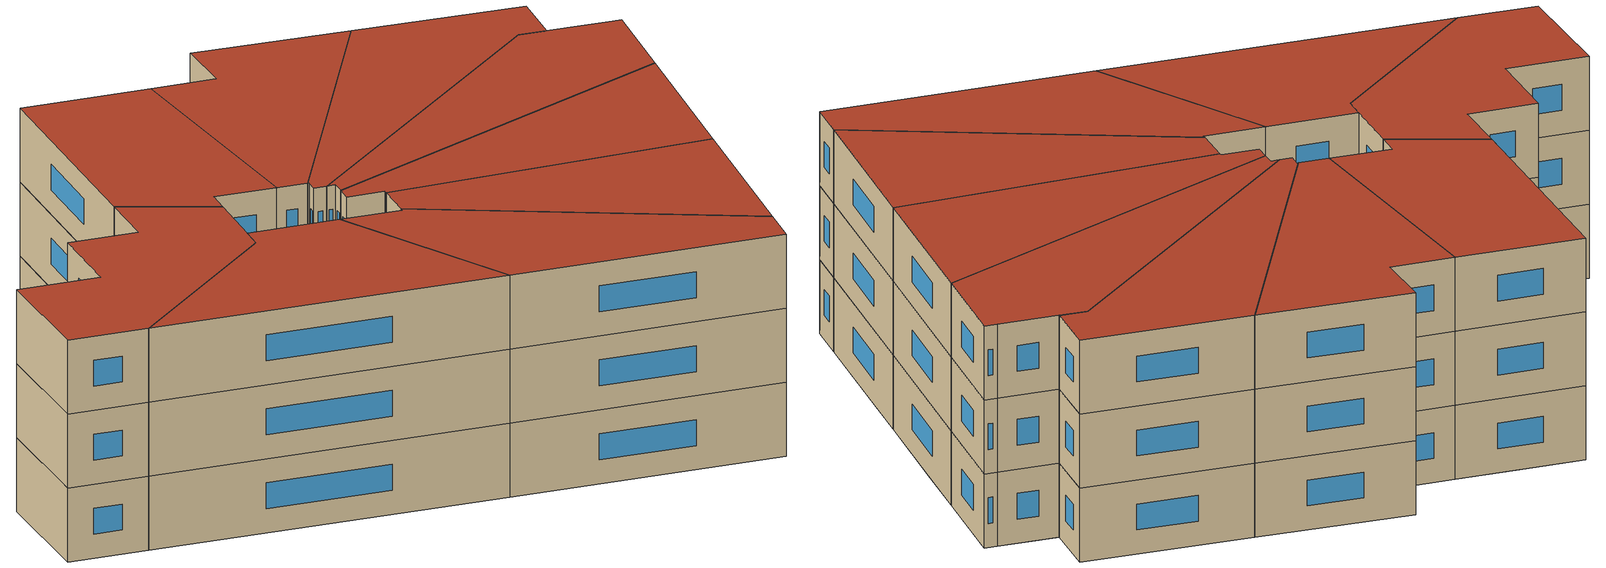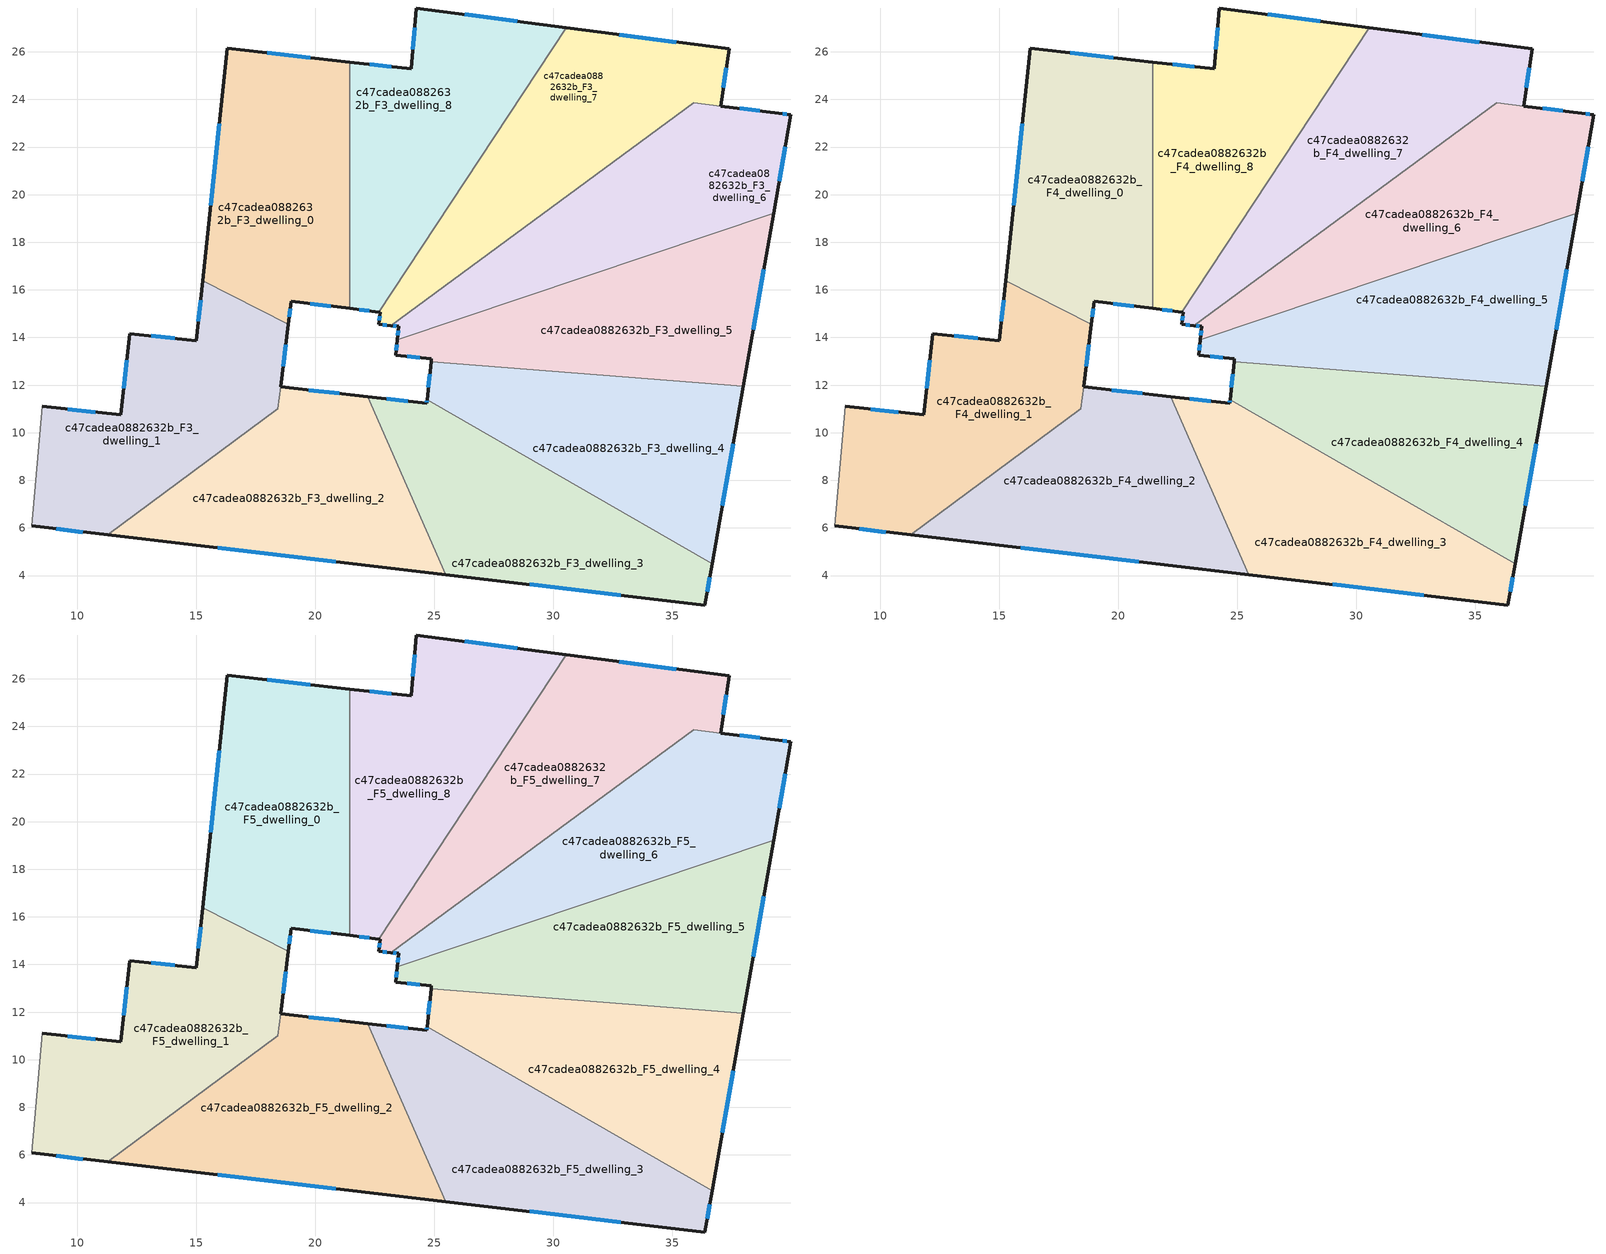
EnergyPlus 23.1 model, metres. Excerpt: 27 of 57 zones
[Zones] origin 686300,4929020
c47cadea0882632b_F3_dwelling_0
 floor to c47cadea0882632b_F2_dwelling_2 (EU_floor_Construction): 19.06,25.84 21.08,15.27 18.99,15.52 18.87,14.56 15.28,16.38 16.32,26.15 z9
 floor to c47cadea0882632b_F2_dwelling_1 (EU_floor_Construction): 21.46,25.57 21.46,15.22 21.08,15.27 19.06,25.84 z9
 wall outside (EU_wall_Construction): 18.87,14.56 18.99,15.52 21.46,15.22 / 21.46,25.57 16.32,26.15 15.28,16.38 z9:12
 wall to c47cadea0882632b_F3_dwelling_8 (EU_wall_Construction): 21.46,15.22 21.46,25.57 z9:12
 wall to c47cadea0882632b_F3_dwelling_1 (EU_wall_Construction): 15.28,16.38 18.87,14.56 z9:12
 window (EU_Window_Construction): 19.79,15.42 20.66,15.32 / 18.91,14.87 18.95,15.21 / 15.98,22.98 15.62,19.56 / 19.79,25.76 17.99,25.96 z9.98:11.02
c47cadea0882632b_F3_dwelling_1
 floor to c47cadea0882632b_F2_dwelling_3 (EU_floor_Construction): 18.73,13.39 18.43,11 11.29,5.71 8.09,6.08 8.53,11.1 11.84,10.75 12.21,14.16 15.01,13.86 14.98,13.59 z9
 floor to c47cadea0882632b_F2_dwelling_2 (EU_floor_Construction): 18.87,14.56 18.73,13.39 14.98,13.59 15.01,13.87 15.28,16.38 z9
 wall outside (EU_wall_Construction): 18.55,11.93 18.87,14.56 / 8.09,6.08 11.29,5.71 / 15.28,16.38 15.01,13.86 12.21,14.16 11.84,10.75 8.53,11.1 z9:12
 wall adiabatic (EU_wall_Construction): 8.53,11.1 8.09,6.08 z9:12
 wall to c47cadea0882632b_F3_dwelling_2 (EU_wall_Construction): 11.29,5.71 18.43,11 18.55,11.92 z9:12
 window (EU_Window_Construction): 18.66,12.78 18.77,13.7 / 9.13,5.96 10.25,5.83 / 10.76,10.87 9.61,10.99 / 12.09,13.05 11.96,11.86 / 14.1,13.96 13.12,14.06 / 15.19,15.56 15.1,14.68 z9.98:11.02
c47cadea0882632b_F3_dwelling_2
 floor to c47cadea0882632b_F2_dwelling_4 (EU_floor_Construction): 22.06,11.53 24.66,4.14 11.88,5.64 18.42,10.83 18.55,11.92 z9
 floor to c47cadea0882632b_F2_dwelling_3 (EU_floor_Construction): 18.43,11 18.41,10.82 11.88,5.64 11.29,5.71 z9
 floor to c47cadea0882632b_F2_dwelling_5 (EU_floor_Construction): 22.22,11.52 25.49,4.04 24.66,4.14 22.06,11.53 z9
 wall outside (EU_wall_Construction): 22.22,11.52 18.55,11.92 / 11.29,5.71 25.49,4.04 z9:12
 wall to c47cadea0882632b_F3_dwelling_3 (EU_wall_Construction): 25.49,4.04 22.22,11.52 z9:12
 window (EU_Window_Construction): 21.02,11.65 19.74,11.79 / 15.91,5.16 20.87,4.58 z9.98:11.02
c47cadea0882632b_F3_dwelling_3
 floor to c47cadea0882632b_F2_dwelling_5 (EU_floor_Construction): 36.47,3.31 36.37,2.76 25.49,4.04 22.22,11.52 24.45,11.27 z9
 floor to c47cadea0882632b_F2_dwelling_6 (EU_floor_Construction): 36.67,4.5 36.47,3.31 24.45,11.27 24.69,11.24 24.7,11.38 z9
 wall outside (EU_wall_Construction): 24.7,11.38 24.69,11.24 22.22,11.52 / 25.49,4.04 36.37,2.76 36.68,4.5 z9:12
 wall to c47cadea0882632b_F3_dwelling_4 (EU_wall_Construction): 36.68,4.5 24.7,11.38 z9:12
 window (EU_Window_Construction): 23.89,11.33 23.02,11.43 / 24.7,11.33 24.69,11.29 / 36.47,3.33 36.58,3.93 / 29.03,3.62 32.83,3.18 z9.98:11.02
c47cadea0882632b_F3_dwelling_4
 floor to c47cadea0882632b_F2_dwelling_6 (EU_floor_Construction): 37.65,10.04 36.67,4.5 24.7,11.38 24.83,12.58 z9
 floor to c47cadea0882632b_F2_dwelling_7 (EU_floor_Construction): 37.99,11.96 37.65,10.04 24.83,12.58 24.88,12.98 z9
 wall outside (EU_wall_Construction): 24.88,12.98 24.7,11.38 / 36.68,4.5 37.99,11.96 z9:12
 wall to c47cadea0882632b_F3_dwelling_5 (EU_wall_Construction): 37.99,11.96 24.88,12.98 z9:12
 window (EU_Window_Construction): 24.82,12.46 24.76,11.9 / 37.1,6.92 37.56,9.53 z9.98:11.02
c47cadea0882632b_F3_dwelling_5
 floor to c47cadea0882632b_F2_dwelling_7 (EU_floor_Construction): 38.81,16.63 37.99,11.96 24.88,12.98 24.89,13.1 23.39,13.26 23.43,13.63 z9
 floor to c47cadea0882632b_F2_dwelling_8 (EU_floor_Construction): 39.26,19.22 38.81,16.63 23.43,13.63 23.46,13.92 z9
 wall outside (EU_wall_Construction): 23.46,13.92 23.39,13.26 24.89,13.1 24.88,12.98 / 37.99,11.96 39.26,19.22 z9:12
 wall to c47cadea0882632b_F3_dwelling_6 (EU_wall_Construction): 39.26,19.22 23.46,13.92 z9:12
 window (EU_Window_Construction): 23.88,13.21 24.4,13.15 / 23.44,13.7 23.41,13.47 / 38.4,14.32 38.85,16.86 z9.98:11.02
c47cadea0882632b_F3_dwelling_6
 floor to c47cadea0882632b_F2_dwelling_8 (EU_floor_Construction): 39.95,23.13 39.26,19.22 23.46,13.92 23.51,14.34 z9
 floor to c47cadea0882632b_F2_dwelling_9 (EU_floor_Construction): 39.99,23.36 39.95,23.13 23.51,14.34 23.52,14.46 23.17,14.5 35.91,23.86 39.47,23.42 z9
 wall outside (EU_wall_Construction): 23.17,14.5 23.52,14.46 23.46,13.92 / 39.26,19.22 39.99,23.36 39.47,23.42 37.05,23.72 z9:12
 wall to c47cadea0882632b_F3_dwelling_7 (EU_wall_Construction): 37.04,23.72 35.92,23.86 / 35.91,23.86 23.17,14.5 z9:12
 window (EU_Window_Construction): 23.5,14.28 23.48,14.09 / 23.28,14.49 23.41,14.47 / 38.68,23.52 37.83,23.62 / 39.82,23.38 39.64,23.4 / 39.5,20.57 39.75,22.01 z9.98:11.02
c47cadea0882632b_F3_dwelling_7
 floor to c47cadea0882632b_F2_dwelling_0 (EU_floor_Construction): 35.06,26.43 22.8,14.54 22.67,14.55 22.73,15.06 22.67,15.07 30.55,27.02 z9
 floor to c47cadea0882632b_F2_dwelling_9 (EU_floor_Construction): 37.39,26.12 37.04,23.72 35.92,23.86 23.17,14.5 22.8,14.54 35.06,26.43 z9
 wall outside (EU_wall_Construction): 22.67,15.07 22.73,15.06 22.67,14.55 23.17,14.5 / 37.04,23.72 37.39,26.12 30.55,27.02 z9:12
 wall to c47cadea0882632b_F3_dwelling_8 (EU_wall_Construction): 30.55,27.02 22.67,15.07 z9:12
 window (EU_Window_Construction): 22.83,14.53 23.01,14.52 / 22.71,14.9 22.69,14.72 / 35.16,26.41 32.77,26.73 / 37.15,24.5 37.28,25.34 z9.98:11.02
c47cadea0882632b_F3_dwelling_8
 floor to c47cadea0882632b_F2_dwelling_1 (EU_floor_Construction): 27.77,27.38 22.3,15.12 21.46,15.22 21.46,25.57 24.04,25.28 24.25,27.84 z9
 floor to c47cadea0882632b_F2_dwelling_0 (EU_floor_Construction): 30.55,27.02 22.67,15.07 22.3,15.12 27.77,27.38 z9
 wall outside (EU_wall_Construction): 30.55,27.02 24.25,27.84 24.04,25.28 21.46,25.57 / 21.46,15.22 22.67,15.07 z9:12
 window (EU_Window_Construction): 28.5,27.29 26.3,27.57 / 21.85,15.17 22.27,15.12 / 23.2,25.38 22.3,25.48 / 24.18,27.01 24.11,26.11 z9.98:11.02
c47cadea0882632b_F4_dwelling_0
 floor to c47cadea0882632b_F3_dwelling_0 (EU_floor_Construction): 21.46,25.57 21.46,15.22 18.99,15.52 18.87,14.56 15.28,16.38 16.32,26.15 z12
 wall outside (EU_wall_Construction): 18.87,14.56 18.99,15.52 21.46,15.22 / 21.46,25.57 16.32,26.15 15.28,16.38 z12:15
 wall to c47cadea0882632b_F4_dwelling_8 (EU_wall_Construction): 21.46,15.22 21.46,25.57 z12:15
 wall to c47cadea0882632b_F4_dwelling_1 (EU_wall_Construction): 15.28,16.38 18.87,14.56 z12:15
 window (EU_Window_Construction): 19.79,15.42 20.66,15.32 / 18.91,14.87 18.95,15.21 / 15.98,22.98 15.62,19.56 / 19.79,25.76 17.99,25.96 z12.98:14.02
c47cadea0882632b_F4_dwelling_1
 floor to c47cadea0882632b_F3_dwelling_1 (EU_floor_Construction): 18.87,14.56 18.55,11.93 18.43,11 11.29,5.71 8.09,6.08 8.53,11.1 11.84,10.75 12.21,14.16 15.01,13.86 15.28,16.38 z12
 wall outside (EU_wall_Construction): 18.55,11.93 18.87,14.56 / 8.09,6.08 11.29,5.71 / 15.28,16.38 15.01,13.86 12.21,14.16 11.84,10.75 8.53,11.1 z12:15
 wall adiabatic (EU_wall_Construction): 8.53,11.1 8.09,6.08 z12:15
 wall to c47cadea0882632b_F4_dwelling_2 (EU_wall_Construction): 11.29,5.71 18.43,11 18.55,11.92 z12:15
 window (EU_Window_Construction): 18.66,12.78 18.77,13.7 / 9.13,5.96 10.25,5.83 / 10.76,10.87 9.61,10.99 / 12.09,13.05 11.96,11.86 / 14.1,13.96 13.12,14.06 / 15.19,15.56 15.1,14.68 z12.98:14.02
c47cadea0882632b_F4_dwelling_2
 floor to c47cadea0882632b_F3_dwelling_2 (EU_floor_Construction): 22.22,11.52 25.49,4.04 11.29,5.71 18.44,11 18.55,11.92 z12
 wall outside (EU_wall_Construction): 22.22,11.52 18.55,11.92 / 11.29,5.71 25.49,4.04 z12:15
 wall to c47cadea0882632b_F4_dwelling_3 (EU_wall_Construction): 25.49,4.04 22.22,11.52 z12:15
 window (EU_Window_Construction): 21.02,11.65 19.74,11.79 / 15.91,5.16 20.87,4.58 z12.98:14.02
c47cadea0882632b_F4_dwelling_3
 floor to c47cadea0882632b_F3_dwelling_3 (EU_floor_Construction): 36.68,4.5 36.37,2.76 25.49,4.04 22.22,11.52 24.69,11.24 24.7,11.38 z12
 wall outside (EU_wall_Construction): 24.7,11.38 24.69,11.24 22.22,11.52 / 25.49,4.04 36.37,2.76 36.68,4.5 z12:15
 wall to c47cadea0882632b_F4_dwelling_4 (EU_wall_Construction): 36.68,4.5 24.7,11.38 z12:15
 window (EU_Window_Construction): 23.89,11.33 23.02,11.43 / 24.7,11.33 24.69,11.29 / 36.47,3.33 36.58,3.93 / 29.03,3.62 32.83,3.18 z12.98:14.02
c47cadea0882632b_F4_dwelling_4
 floor to c47cadea0882632b_F3_dwelling_4 (EU_floor_Construction): 37.99,11.96 36.68,4.5 24.7,11.38 24.88,12.98 z12
 wall outside (EU_wall_Construction): 24.88,12.98 24.7,11.38 / 36.68,4.5 37.99,11.96 z12:15
 wall to c47cadea0882632b_F4_dwelling_5 (EU_wall_Construction): 37.99,11.96 24.88,12.98 z12:15
 window (EU_Window_Construction): 24.82,12.46 24.76,11.9 / 37.1,6.92 37.56,9.53 z12.98:14.02
c47cadea0882632b_F4_dwelling_5
 floor to c47cadea0882632b_F3_dwelling_5 (EU_floor_Construction): 39.26,19.22 37.99,11.96 24.88,12.98 24.89,13.1 23.39,13.26 23.46,13.92 z12
 wall outside (EU_wall_Construction): 23.46,13.92 23.39,13.26 24.89,13.1 24.88,12.98 / 37.99,11.96 39.26,19.22 z12:15
 wall to c47cadea0882632b_F4_dwelling_6 (EU_wall_Construction): 39.26,19.22 23.46,13.92 z12:15
 window (EU_Window_Construction): 23.88,13.21 24.4,13.15 / 23.44,13.7 23.41,13.47 / 38.4,14.32 38.85,16.86 z12.98:14.02
c47cadea0882632b_F4_dwelling_6
 floor to c47cadea0882632b_F3_dwelling_6 (EU_floor_Construction): 39.99,23.36 39.26,19.22 23.46,13.92 23.52,14.46 23.17,14.5 35.92,23.86 39.47,23.42 z12
 wall outside (EU_wall_Construction): 23.17,14.5 23.52,14.46 23.46,13.92 / 39.26,19.22 39.99,23.36 39.47,23.42 37.05,23.72 z12:15
 wall to c47cadea0882632b_F4_dwelling_7 (EU_wall_Construction): 37.04,23.72 35.92,23.86 / 35.91,23.86 23.17,14.5 z12:15
 window (EU_Window_Construction): 23.5,14.28 23.48,14.09 / 23.28,14.49 23.41,14.47 / 38.68,23.52 37.83,23.62 / 39.82,23.38 39.64,23.4 / 39.5,20.57 39.75,22.01 z12.98:14.02
c47cadea0882632b_F4_dwelling_7
 floor to c47cadea0882632b_F3_dwelling_7 (EU_floor_Construction): 37.39,26.12 37.04,23.72 35.92,23.86 23.17,14.5 22.67,14.55 22.73,15.06 22.67,15.07 30.55,27.02 z12
 wall outside (EU_wall_Construction): 22.67,15.07 22.73,15.06 22.67,14.55 23.17,14.5 / 37.04,23.72 37.39,26.12 30.55,27.02 z12:15
 wall to c47cadea0882632b_F4_dwelling_8 (EU_wall_Construction): 30.55,27.02 22.67,15.07 z12:15
 window (EU_Window_Construction): 22.83,14.53 23.01,14.52 / 22.71,14.9 22.69,14.72 / 35.16,26.41 32.77,26.73 / 37.15,24.5 37.28,25.34 z12.98:14.02
c47cadea0882632b_F4_dwelling_8
 floor to c47cadea0882632b_F3_dwelling_8 (EU_floor_Construction): 30.55,27.02 22.67,15.07 21.46,15.22 21.46,25.57 24.04,25.28 24.25,27.84 z12
 wall outside (EU_wall_Construction): 30.55,27.02 24.25,27.84 24.04,25.28 21.46,25.57 / 21.46,15.22 22.67,15.07 z12:15
 window (EU_Window_Construction): 28.5,27.29 26.3,27.57 / 21.85,15.17 22.27,15.12 / 23.2,25.38 22.3,25.48 / 24.18,27.01 24.11,26.11 z12.98:14.02
c47cadea0882632b_F5_dwelling_0
 floor to c47cadea0882632b_F4_dwelling_0 (EU_floor_Construction): 21.46,25.57 21.46,15.22 18.99,15.52 18.87,14.56 15.28,16.38 16.32,26.15 z15
 wall outside (EU_wall_Construction): 18.87,14.56 18.99,15.52 21.46,15.22 / 21.46,25.57 16.32,26.15 15.28,16.38 z15:18
 wall to c47cadea0882632b_F5_dwelling_8 (EU_wall_Construction): 21.46,15.22 21.46,25.57 z15:18
 wall to c47cadea0882632b_F5_dwelling_1 (EU_wall_Construction): 15.28,16.38 18.87,14.56 z15:18
 window (EU_Window_Construction): 19.79,15.42 20.66,15.32 / 18.91,14.87 18.95,15.21 / 15.98,22.98 15.62,19.56 / 19.79,25.76 17.99,25.96 z15.98:17.02
 roof outside (EU_roof_Construction): 21.46,15.22 21.46,25.57 16.32,26.15 15.28,16.38 18.87,14.56 18.99,15.52 z18
c47cadea0882632b_F5_dwelling_1
 floor to c47cadea0882632b_F4_dwelling_1 (EU_floor_Construction): 18.87,14.56 18.55,11.93 18.43,11 11.29,5.71 8.09,6.08 8.53,11.1 11.84,10.75 12.21,14.16 15.01,13.86 15.28,16.38 z15
 wall outside (EU_wall_Construction): 18.55,11.93 18.87,14.56 / 8.09,6.08 11.29,5.71 / 15.28,16.38 15.01,13.86 12.21,14.16 11.84,10.75 8.53,11.1 z15:18
 wall adiabatic (EU_wall_Construction): 8.53,11.1 8.09,6.08 z15:18
 wall to c47cadea0882632b_F5_dwelling_2 (EU_wall_Construction): 11.29,5.71 18.43,11 18.55,11.92 z15:18
 window (EU_Window_Construction): 18.66,12.78 18.77,13.7 / 9.13,5.96 10.25,5.83 / 10.76,10.87 9.61,10.99 / 12.09,13.05 11.96,11.86 / 14.1,13.96 13.12,14.06 / 15.19,15.56 15.1,14.68 z15.98:17.02
 roof outside (EU_roof_Construction): 18.43,11 18.55,11.92 18.87,14.56 15.28,16.38 15.01,13.86 12.21,14.16 11.84,10.75 8.53,11.1 8.09,6.08 11.29,5.71 z18
c47cadea0882632b_F5_dwelling_2
 floor to c47cadea0882632b_F4_dwelling_2 (EU_floor_Construction): 22.22,11.52 25.49,4.04 11.29,5.71 18.44,11 18.55,11.92 z15
 wall outside (EU_wall_Construction): 22.22,11.52 18.55,11.92 / 11.29,5.71 25.49,4.04 z15:18
 wall to c47cadea0882632b_F5_dwelling_3 (EU_wall_Construction): 25.49,4.04 22.22,11.52 z15:18
 window (EU_Window_Construction): 21.02,11.65 19.74,11.79 / 15.91,5.16 20.87,4.58 z15.98:17.02
 roof outside (EU_roof_Construction): 25.49,4.04 22.22,11.52 18.55,11.92 18.44,11 11.29,5.71 z18
c47cadea0882632b_F5_dwelling_3
 floor to c47cadea0882632b_F4_dwelling_3 (EU_floor_Construction): 36.68,4.5 36.37,2.76 25.49,4.04 22.22,11.52 24.69,11.24 24.7,11.38 z15
 wall outside (EU_wall_Construction): 24.7,11.38 24.69,11.24 22.22,11.52 / 25.49,4.04 36.37,2.76 36.68,4.5 z15:18
 wall to c47cadea0882632b_F5_dwelling_4 (EU_wall_Construction): 36.68,4.5 24.7,11.38 z15:18
 window (EU_Window_Construction): 23.89,11.33 23.02,11.43 / 24.7,11.33 24.69,11.29 / 36.47,3.33 36.58,3.93 / 29.03,3.62 32.83,3.18 z15.98:17.02
 roof outside (EU_roof_Construction): 36.37,2.76 36.68,4.5 24.7,11.38 24.69,11.24 22.22,11.52 25.49,4.04 z18
c47cadea0882632b_F5_dwelling_4
 floor to c47cadea0882632b_F4_dwelling_4 (EU_floor_Construction): 37.99,11.96 36.68,4.5 24.7,11.38 24.88,12.98 z15
 wall outside (EU_wall_Construction): 24.88,12.98 24.7,11.38 / 36.68,4.5 37.99,11.96 z15:18
 wall to c47cadea0882632b_F5_dwelling_5 (EU_wall_Construction): 37.99,11.96 24.88,12.98 z15:18
 window (EU_Window_Construction): 24.82,12.46 24.76,11.9 / 37.1,6.92 37.56,9.53 z15.98:17.02
 roof outside (EU_roof_Construction): 36.68,4.5 37.99,11.96 24.88,12.98 24.7,11.38 z18
c47cadea0882632b_F5_dwelling_5
 floor to c47cadea0882632b_F4_dwelling_5 (EU_floor_Construction): 39.26,19.22 37.99,11.96 24.88,12.98 24.89,13.1 23.39,13.26 23.46,13.92 z15
 wall outside (EU_wall_Construction): 23.46,13.92 23.39,13.26 24.89,13.1 24.88,12.98 / 37.99,11.96 39.26,19.22 z15:18
 wall to c47cadea0882632b_F5_dwelling_6 (EU_wall_Construction): 39.26,19.22 23.46,13.92 z15:18
 window (EU_Window_Construction): 23.88,13.21 24.4,13.15 / 23.44,13.7 23.41,13.47 / 38.4,14.32 38.85,16.86 z15.98:17.02
 roof outside (EU_roof_Construction): 37.99,11.96 39.26,19.22 23.46,13.92 23.39,13.26 24.89,13.1 24.88,12.98 z18
c47cadea0882632b_F5_dwelling_6
 floor to c47cadea0882632b_F4_dwelling_6 (EU_floor_Construction): 39.99,23.36 39.26,19.22 23.46,13.92 23.52,14.46 23.17,14.5 35.92,23.86 39.47,23.42 z15
 wall outside (EU_wall_Construction): 23.17,14.5 23.52,14.46 23.46,13.92 / 39.26,19.22 39.99,23.36 39.47,23.42 37.05,23.72 z15:18
 wall to c47cadea0882632b_F5_dwelling_7 (EU_wall_Construction): 37.04,23.72 35.92,23.86 / 35.91,23.86 23.17,14.5 z15:18
 window (EU_Window_Construction): 23.5,14.28 23.48,14.09 / 23.28,14.49 23.41,14.47 / 38.68,23.52 37.83,23.62 / 39.82,23.38 39.64,23.4 / 39.5,20.57 39.75,22.01 z15.98:17.02
 roof outside (EU_roof_Construction): 39.26,19.22 39.99,23.36 39.47,23.42 35.92,23.86 23.17,14.5 23.52,14.46 23.46,13.92 z18
c47cadea0882632b_F5_dwelling_7
 floor to c47cadea0882632b_F4_dwelling_7 (EU_floor_Construction): 37.39,26.12 37.04,23.72 35.92,23.86 23.17,14.5 22.67,14.55 22.73,15.06 22.67,15.07 30.55,27.02 z15
 wall outside (EU_wall_Construction): 22.67,15.07 22.73,15.06 22.67,14.55 23.17,14.5 / 37.04,23.72 37.39,26.12 30.55,27.02 z15:18
 wall to c47cadea0882632b_F5_dwelling_8 (EU_wall_Construction): 30.55,27.02 22.67,15.07 z15:18
 window (EU_Window_Construction): 22.83,14.53 23.01,14.52 / 22.71,14.9 22.69,14.72 / 35.16,26.41 32.77,26.73 / 37.15,24.5 37.28,25.34 z15.98:17.02
 roof outside (EU_roof_Construction): 37.04,23.72 37.39,26.12 30.55,27.02 22.67,15.07 22.73,15.06 22.67,14.55 23.17,14.5 35.92,23.86 z18
c47cadea0882632b_F5_dwelling_8
 floor to c47cadea0882632b_F4_dwelling_8 (EU_floor_Construction): 30.55,27.02 22.67,15.07 21.46,15.22 21.46,25.57 24.04,25.28 24.25,27.84 z15
 wall outside (EU_wall_Construction): 30.55,27.02 24.25,27.84 24.04,25.28 21.46,25.57 / 21.46,15.22 22.67,15.07 z15:18
 window (EU_Window_Construction): 28.5,27.29 26.3,27.57 / 21.85,15.17 22.27,15.12 / 23.2,25.38 22.3,25.48 / 24.18,27.01 24.11,26.11 z15.98:17.02
 roof outside (EU_roof_Construction): 22.67,15.07 30.55,27.02 24.25,27.84 24.04,25.28 21.46,25.57 21.46,15.22 z18
[Building]
EU S2 Campaign: North Axis=0; Terrain=City; Solar Distribution=FullExterior
[Site:Location]
Bologna: Latitude=44.5; Longitude=11.25; Time Zone=1; Elevation=37
[SizingPeriod:WeatherFileDays]
AnnualSizingPeriod: Begin Month=1; Begin Day of Month=1; End Month=12; End Day of Month=31; Day of Week for Start Day=Monday; Use Weather File Daylight Saving Period=No; Use Weather File Rain and Snow Indicators=No
[MATERIAL]
EU_InternalMass_Material: Roughness=MediumRough; Thickness=0.1; Conductivity=1; Density=1800; Specific Heat=900; Thermal Absorptance=0.9; Solar Absorptance=0.7; Visible Absorptance=0.7
[MATERIAL:NOMASS] Roughness=MediumRough; Thermal Absorptance=0.9; Solar Absorptance=0.7; Visible Absorptance=0.7
Name | Thermal Resistance
EU_wall_NoMass | 0.905828
EU_roof_NoMass | 0.37593
EU_floor_NoMass | 0.67114
[WINDOWMATERIAL:SIMPLEGLAZINGSYSTEM]
EU_Window_SimpleGlazing: UFactor=4.52486; Solar Heat Gain Coefficient=0.85; Visible Transmittance=0.85
[CONSTRUCTION]
EU_wall_Construction: EU_wall_NoMass
EU_roof_Construction: EU_roof_NoMass
EU_floor_Construction: EU_floor_NoMass
EU_Window_Construction: EU_Window_SimpleGlazing
EU_InternalMass_Construction: EU_InternalMass_Material
[ZONE] Type=1; Multiplier=1; Ceiling Height=autocalculate; Floor Area=autocalculate; Part of Total Floor Area=Yes
Name | Volume
c47cadea0882632b_F3_dwelling_0; c47cadea0882632b_F4_dwelling_0; c47cadea0882632b_F5_dwelling_0 | 179.309
c47cadea0882632b_F3_dwelling_1; c47cadea0882632b_F4_dwelling_1; c47cadea0882632b_F5_dwelling_1 | 177.948
c47cadea0882632b_F3_dwelling_2; c47cadea0882632b_F4_dwelling_2; c47cadea0882632b_F5_dwelling_2 | 180.692
c47cadea0882632b_F3_dwelling_3; c47cadea0882632b_F4_dwelling_3; c47cadea0882632b_F5_dwelling_3 | 179.286
c47cadea0882632b_F3_dwelling_4; c47cadea0882632b_F4_dwelling_4; c47cadea0882632b_F5_dwelling_4 | 179.326
c47cadea0882632b_F3_dwelling_5; c47cadea0882632b_F4_dwelling_5; c47cadea0882632b_F5_dwelling_5 | 179.312
c47cadea0882632b_F3_dwelling_6 | 177.433
c47cadea0882632b_F4_dwelling_6; c47cadea0882632b_F5_dwelling_6 | 177.451
c47cadea0882632b_F3_dwelling_7; c47cadea0882632b_F4_dwelling_7; c47cadea0882632b_F5_dwelling_7 | 181.181
c47cadea0882632b_F3_dwelling_8; c47cadea0882632b_F4_dwelling_8; c47cadea0882632b_F5_dwelling_8 | 179.31
[INTERNALMASS] Construction=EU_InternalMass_Construction
Name | Zone or ZoneList | Surface Area
c47cadea0882632b_F3_dwelling_0_EU_InternalMass | c47cadea0882632b_F3_dwelling_0 | 59.7696
c47cadea0882632b_F3_dwelling_1_EU_InternalMass | c47cadea0882632b_F3_dwelling_1 | 59.3173
c47cadea0882632b_F3_dwelling_2_EU_InternalMass | c47cadea0882632b_F3_dwelling_2 | 60.2302
c47cadea0882632b_F3_dwelling_3_EU_InternalMass | c47cadea0882632b_F3_dwelling_3 | 59.762
c47cadea0882632b_F3_dwelling_4_EU_InternalMass | c47cadea0882632b_F3_dwelling_4 | 59.7755
c47cadea0882632b_F3_dwelling_5_EU_InternalMass | c47cadea0882632b_F3_dwelling_5 | 59.7703
c47cadea0882632b_F3_dwelling_6_EU_InternalMass | c47cadea0882632b_F3_dwelling_6 | 59.15
c47cadea0882632b_F3_dwelling_7_EU_InternalMass | c47cadea0882632b_F3_dwelling_7 | 60.3935
c47cadea0882632b_F3_dwelling_8_EU_InternalMass | c47cadea0882632b_F3_dwelling_8 | 59.7701
c47cadea0882632b_F4_dwelling_0_EU_InternalMass | c47cadea0882632b_F4_dwelling_0 | 59.7696
c47cadea0882632b_F4_dwelling_1_EU_InternalMass | c47cadea0882632b_F4_dwelling_1 | 59.3173
c47cadea0882632b_F4_dwelling_2_EU_InternalMass | c47cadea0882632b_F4_dwelling_2 | 60.2302
c47cadea0882632b_F4_dwelling_3_EU_InternalMass | c47cadea0882632b_F4_dwelling_3 | 59.762
c47cadea0882632b_F4_dwelling_4_EU_InternalMass | c47cadea0882632b_F4_dwelling_4 | 59.7755
c47cadea0882632b_F4_dwelling_5_EU_InternalMass | c47cadea0882632b_F4_dwelling_5 | 59.7703
c47cadea0882632b_F4_dwelling_6_EU_InternalMass | c47cadea0882632b_F4_dwelling_6 | 59.15
c47cadea0882632b_F4_dwelling_7_EU_InternalMass | c47cadea0882632b_F4_dwelling_7 | 60.3935
c47cadea0882632b_F4_dwelling_8_EU_InternalMass | c47cadea0882632b_F4_dwelling_8 | 59.7701
c47cadea0882632b_F5_dwelling_0_EU_InternalMass | c47cadea0882632b_F5_dwelling_0 | 59.7696
c47cadea0882632b_F5_dwelling_1_EU_InternalMass | c47cadea0882632b_F5_dwelling_1 | 59.3173
c47cadea0882632b_F5_dwelling_2_EU_InternalMass | c47cadea0882632b_F5_dwelling_2 | 60.2302
c47cadea0882632b_F5_dwelling_3_EU_InternalMass | c47cadea0882632b_F5_dwelling_3 | 59.762
c47cadea0882632b_F5_dwelling_4_EU_InternalMass | c47cadea0882632b_F5_dwelling_4 | 59.7755
c47cadea0882632b_F5_dwelling_5_EU_InternalMass | c47cadea0882632b_F5_dwelling_5 | 59.7703
c47cadea0882632b_F5_dwelling_6_EU_InternalMass | c47cadea0882632b_F5_dwelling_6 | 59.15
c47cadea0882632b_F5_dwelling_7_EU_InternalMass | c47cadea0882632b_F5_dwelling_7 | 60.3935
c47cadea0882632b_F5_dwelling_8_EU_InternalMass | c47cadea0882632b_F5_dwelling_8 | 59.7701
[OTHEREQUIPMENT] Fuel Type=Electricity; Design Level Calculation Method=Watts/Area; Power per Zone Floor Area=1; Fraction Latent=0; Fraction Radiant=0; Fraction Lost=0; Carbon Dioxide Generation Rate=0; EndUse Subcategory=EU_Step8_InternalGains
Name | Zone or ZoneList or Space or SpaceList | Schedule
EU_Step8_InternalGain_c47cadea0882632b_F3_dwelling_0_f000 | c47cadea0882632b_F3_dwelling_0 | EU_Step8_GainSchedule_c47cadea0882632b_F3_dwelling_0_f000
EU_Step8_InternalGain_c47cadea0882632b_F3_dwelling_1_f000 | c47cadea0882632b_F3_dwelling_1 | EU_Step8_GainSchedule_c47cadea0882632b_F3_dwelling_1_f000
EU_Step8_InternalGain_c47cadea0882632b_F3_dwelling_2_f000 | c47cadea0882632b_F3_dwelling_2 | EU_Step8_GainSchedule_c47cadea0882632b_F3_dwelling_2_f000
EU_Step8_InternalGain_c47cadea0882632b_F3_dwelling_3_f000 | c47cadea0882632b_F3_dwelling_3 | EU_Step8_GainSchedule_c47cadea0882632b_F3_dwelling_3_f000
EU_Step8_InternalGain_c47cadea0882632b_F3_dwelling_4_f000 | c47cadea0882632b_F3_dwelling_4 | EU_Step8_GainSchedule_c47cadea0882632b_F3_dwelling_4_f000
EU_Step8_InternalGain_c47cadea0882632b_F3_dwelling_5_f000 | c47cadea0882632b_F3_dwelling_5 | EU_Step8_GainSchedule_c47cadea0882632b_F3_dwelling_5_f000
EU_Step8_InternalGain_c47cadea0882632b_F3_dwelling_6_f000 | c47cadea0882632b_F3_dwelling_6 | EU_Step8_GainSchedule_c47cadea0882632b_F3_dwelling_6_f000
EU_Step8_InternalGain_c47cadea0882632b_F3_dwelling_7_f000 | c47cadea0882632b_F3_dwelling_7 | EU_Step8_GainSchedule_c47cadea0882632b_F3_dwelling_7_f000
EU_Step8_InternalGain_c47cadea0882632b_F3_dwelling_8_f000 | c47cadea0882632b_F3_dwelling_8 | EU_Step8_GainSchedule_c47cadea0882632b_F3_dwelling_8_f000
EU_Step8_InternalGain_c47cadea0882632b_F4_dwelling_0_f000 | c47cadea0882632b_F4_dwelling_0 | EU_Step8_GainSchedule_c47cadea0882632b_F4_dwelling_0_f000
EU_Step8_InternalGain_c47cadea0882632b_F4_dwelling_1_f000 | c47cadea0882632b_F4_dwelling_1 | EU_Step8_GainSchedule_c47cadea0882632b_F4_dwelling_1_f000
EU_Step8_InternalGain_c47cadea0882632b_F4_dwelling_2_f000 | c47cadea0882632b_F4_dwelling_2 | EU_Step8_GainSchedule_c47cadea0882632b_F4_dwelling_2_f000
EU_Step8_InternalGain_c47cadea0882632b_F4_dwelling_3_f000 | c47cadea0882632b_F4_dwelling_3 | EU_Step8_GainSchedule_c47cadea0882632b_F4_dwelling_3_f000
EU_Step8_InternalGain_c47cadea0882632b_F4_dwelling_4_f000 | c47cadea0882632b_F4_dwelling_4 | EU_Step8_GainSchedule_c47cadea0882632b_F4_dwelling_4_f000
EU_Step8_InternalGain_c47cadea0882632b_F4_dwelling_5_f000 | c47cadea0882632b_F4_dwelling_5 | EU_Step8_GainSchedule_c47cadea0882632b_F4_dwelling_5_f000
EU_Step8_InternalGain_c47cadea0882632b_F4_dwelling_6_f000 | c47cadea0882632b_F4_dwelling_6 | EU_Step8_GainSchedule_c47cadea0882632b_F4_dwelling_6_f000
EU_Step8_InternalGain_c47cadea0882632b_F4_dwelling_7_f000 | c47cadea0882632b_F4_dwelling_7 | EU_Step8_GainSchedule_c47cadea0882632b_F4_dwelling_7_f000
EU_Step8_InternalGain_c47cadea0882632b_F4_dwelling_8_f000 | c47cadea0882632b_F4_dwelling_8 | EU_Step8_GainSchedule_c47cadea0882632b_F4_dwelling_8_f000
EU_Step8_InternalGain_c47cadea0882632b_F5_dwelling_0_f000 | c47cadea0882632b_F5_dwelling_0 | EU_Step8_GainSchedule_c47cadea0882632b_F5_dwelling_0_f000
EU_Step8_InternalGain_c47cadea0882632b_F5_dwelling_1_f000 | c47cadea0882632b_F5_dwelling_1 | EU_Step8_GainSchedule_c47cadea0882632b_F5_dwelling_1_f000
EU_Step8_InternalGain_c47cadea0882632b_F5_dwelling_2_f000 | c47cadea0882632b_F5_dwelling_2 | EU_Step8_GainSchedule_c47cadea0882632b_F5_dwelling_2_f000
EU_Step8_InternalGain_c47cadea0882632b_F5_dwelling_3_f000 | c47cadea0882632b_F5_dwelling_3 | EU_Step8_GainSchedule_c47cadea0882632b_F5_dwelling_3_f000
EU_Step8_InternalGain_c47cadea0882632b_F5_dwelling_4_f000 | c47cadea0882632b_F5_dwelling_4 | EU_Step8_GainSchedule_c47cadea0882632b_F5_dwelling_4_f000
EU_Step8_InternalGain_c47cadea0882632b_F5_dwelling_5_f000 | c47cadea0882632b_F5_dwelling_5 | EU_Step8_GainSchedule_c47cadea0882632b_F5_dwelling_5_f000
EU_Step8_InternalGain_c47cadea0882632b_F5_dwelling_6_f000 | c47cadea0882632b_F5_dwelling_6 | EU_Step8_GainSchedule_c47cadea0882632b_F5_dwelling_6_f000
EU_Step8_InternalGain_c47cadea0882632b_F5_dwelling_7_f000 | c47cadea0882632b_F5_dwelling_7 | EU_Step8_GainSchedule_c47cadea0882632b_F5_dwelling_7_f000
EU_Step8_InternalGain_c47cadea0882632b_F5_dwelling_8_f000 | c47cadea0882632b_F5_dwelling_8 | EU_Step8_GainSchedule_c47cadea0882632b_F5_dwelling_8_f000
[ZONEVENTILATION:DESIGNFLOWRATE] Schedule=EU_AlwaysOn; Design Flow Rate Calculation Method=AirChanges/Hour; Air Changes per Hour=0.73129; Ventilation Type=Natural; Fan Pressure Rise=0; Fan Total Efficiency=1; Constant Term Coefficient=1; Temperature Term Coefficient=0; Velocity Term Coefficient=0; Velocity Squared Term Coefficient=0; Minimum Indoor Temperature=-100; Maximum Indoor Temperature=100; Delta Temperature=-100; Minimum Outdoor Temperature=-100; Maximum Outdoor Temperature=100; Maximum Wind Speed=40
Name | Zone or ZoneList or Space or SpaceList
EU_ConstantAir_c47cadea0882632b_F3_dwelling_0 | c47cadea0882632b_F3_dwelling_0
EU_ConstantAir_c47cadea0882632b_F3_dwelling_1 | c47cadea0882632b_F3_dwelling_1
EU_ConstantAir_c47cadea0882632b_F3_dwelling_2 | c47cadea0882632b_F3_dwelling_2
EU_ConstantAir_c47cadea0882632b_F3_dwelling_3 | c47cadea0882632b_F3_dwelling_3
EU_ConstantAir_c47cadea0882632b_F3_dwelling_4 | c47cadea0882632b_F3_dwelling_4
EU_ConstantAir_c47cadea0882632b_F3_dwelling_5 | c47cadea0882632b_F3_dwelling_5
EU_ConstantAir_c47cadea0882632b_F3_dwelling_6 | c47cadea0882632b_F3_dwelling_6
EU_ConstantAir_c47cadea0882632b_F3_dwelling_7 | c47cadea0882632b_F3_dwelling_7
EU_ConstantAir_c47cadea0882632b_F3_dwelling_8 | c47cadea0882632b_F3_dwelling_8
EU_ConstantAir_c47cadea0882632b_F4_dwelling_0 | c47cadea0882632b_F4_dwelling_0
EU_ConstantAir_c47cadea0882632b_F4_dwelling_1 | c47cadea0882632b_F4_dwelling_1
EU_ConstantAir_c47cadea0882632b_F4_dwelling_2 | c47cadea0882632b_F4_dwelling_2
EU_ConstantAir_c47cadea0882632b_F4_dwelling_3 | c47cadea0882632b_F4_dwelling_3
EU_ConstantAir_c47cadea0882632b_F4_dwelling_4 | c47cadea0882632b_F4_dwelling_4
EU_ConstantAir_c47cadea0882632b_F4_dwelling_5 | c47cadea0882632b_F4_dwelling_5
EU_ConstantAir_c47cadea0882632b_F4_dwelling_6 | c47cadea0882632b_F4_dwelling_6
EU_ConstantAir_c47cadea0882632b_F4_dwelling_7 | c47cadea0882632b_F4_dwelling_7
EU_ConstantAir_c47cadea0882632b_F4_dwelling_8 | c47cadea0882632b_F4_dwelling_8
EU_ConstantAir_c47cadea0882632b_F5_dwelling_0 | c47cadea0882632b_F5_dwelling_0
EU_ConstantAir_c47cadea0882632b_F5_dwelling_1 | c47cadea0882632b_F5_dwelling_1
EU_ConstantAir_c47cadea0882632b_F5_dwelling_2 | c47cadea0882632b_F5_dwelling_2
EU_ConstantAir_c47cadea0882632b_F5_dwelling_3 | c47cadea0882632b_F5_dwelling_3
EU_ConstantAir_c47cadea0882632b_F5_dwelling_4 | c47cadea0882632b_F5_dwelling_4
EU_ConstantAir_c47cadea0882632b_F5_dwelling_5 | c47cadea0882632b_F5_dwelling_5
EU_ConstantAir_c47cadea0882632b_F5_dwelling_6 | c47cadea0882632b_F5_dwelling_6
EU_ConstantAir_c47cadea0882632b_F5_dwelling_7 | c47cadea0882632b_F5_dwelling_7
EU_ConstantAir_c47cadea0882632b_F5_dwelling_8 | c47cadea0882632b_F5_dwelling_8
[HVACTEMPLATE:THERMOSTAT] Constant Heating Setpoint=20; Constant Cooling Setpoint=50
EU_HeatOnly_c47cadea0882632b_F2_dwelling_1; EU_HeatOnly_c47cadea0882632b_F2_dwelling_2; EU_HeatOnly_c47cadea0882632b_F2_dwelling_3; EU_HeatOnly_c47cadea0882632b_F2_dwelling_4; EU_HeatOnly_c47cadea0882632b_F2_dwelling_5; EU_HeatOnly_c47cadea0882632b_F2_dwelling_6; EU_HeatOnly_c47cadea0882632b_F2_dwelling_7; EU_HeatOnly_c47cadea0882632b_F2_dwelling_8; EU_HeatOnly_c47cadea0882632b_F2_dwelling_9; EU_HeatOnly_c47cadea0882632b_F3_dwelling_0; EU_HeatOnly_c47cadea0882632b_F3_dwelling_1; EU_HeatOnly_c47cadea0882632b_F3_dwelling_2; EU_HeatOnly_c47cadea0882632b_F3_dwelling_3; EU_HeatOnly_c47cadea0882632b_F3_dwelling_4; EU_HeatOnly_c47cadea0882632b_F3_dwelling_5; EU_HeatOnly_c47cadea0882632b_F3_dwelling_6; EU_HeatOnly_c47cadea0882632b_F3_dwelling_7; EU_HeatOnly_c47cadea0882632b_F3_dwelling_8; EU_HeatOnly_c47cadea0882632b_F4_dwelling_0; EU_HeatOnly_c47cadea0882632b_F4_dwelling_1; EU_HeatOnly_c47cadea0882632b_F4_dwelling_2; EU_HeatOnly_c47cadea0882632b_F4_dwelling_3; EU_HeatOnly_c47cadea0882632b_F4_dwelling_4; EU_HeatOnly_c47cadea0882632b_F4_dwelling_5; EU_HeatOnly_c47cadea0882632b_F4_dwelling_6; EU_HeatOnly_c47cadea0882632b_F4_dwelling_7; EU_HeatOnly_c47cadea0882632b_F4_dwelling_8; EU_HeatOnly_c47cadea0882632b_F5_dwelling_0; EU_HeatOnly_c47cadea0882632b_F5_dwelling_1; EU_HeatOnly_c47cadea0882632b_F5_dwelling_2; EU_HeatOnly_c47cadea0882632b_F5_dwelling_3; EU_HeatOnly_c47cadea0882632b_F5_dwelling_4; EU_HeatOnly_c47cadea0882632b_F5_dwelling_5; EU_HeatOnly_c47cadea0882632b_F5_dwelling_6; EU_HeatOnly_c47cadea0882632b_F5_dwelling_7; EU_HeatOnly_c47cadea0882632b_F5_dwelling_8
[HVACTEMPLATE:ZONE:IDEALLOADSAIRSYSTEM] System Availability Schedule=EU_AlwaysOn; Maximum Heating Supply Air Temperature=50; Minimum Cooling Supply Air Temperature=13; Maximum Heating Supply Air Humidity Ratio=0.0156; Minimum Cooling Supply Air Humidity Ratio=0.0077; Heating Limit=NoLimit; Cooling Limit=NoLimit; Heating Availability Schedule=EU_AlwaysOn; Cooling Availability Schedule=EU_CoolingOff; Dehumidification Control Type=ConstantSensibleHeatRatio; Cooling Sensible Heat Ratio=0.7; Dehumidification Setpoint=60; Humidification Control Type=None; Humidification Setpoint=30; Outdoor Air Method=None; Outdoor Air Flow Rate per Person=0.00944; Outdoor Air Flow Rate per Zone Floor Area=0; Outdoor Air Flow Rate per Zone=0; Demand Controlled Ventilation Type=None; Outdoor Air Economizer Type=NoEconomizer; Heat Recovery Type=None; Sensible Heat Recovery Effectiveness=0.7; Latent Heat Recovery Effectiveness=0.65
Name | Template Thermostat
c47cadea0882632b_F3_dwelling_0 | EU_HeatOnly_c47cadea0882632b_F3_dwelling_0
c47cadea0882632b_F3_dwelling_1 | EU_HeatOnly_c47cadea0882632b_F3_dwelling_1
c47cadea0882632b_F3_dwelling_2 | EU_HeatOnly_c47cadea0882632b_F3_dwelling_2
c47cadea0882632b_F3_dwelling_3 | EU_HeatOnly_c47cadea0882632b_F3_dwelling_3
c47cadea0882632b_F3_dwelling_4 | EU_HeatOnly_c47cadea0882632b_F3_dwelling_4
c47cadea0882632b_F3_dwelling_5 | EU_HeatOnly_c47cadea0882632b_F3_dwelling_5
c47cadea0882632b_F3_dwelling_6 | EU_HeatOnly_c47cadea0882632b_F3_dwelling_6
c47cadea0882632b_F3_dwelling_7 | EU_HeatOnly_c47cadea0882632b_F3_dwelling_7
c47cadea0882632b_F3_dwelling_8 | EU_HeatOnly_c47cadea0882632b_F3_dwelling_8
c47cadea0882632b_F4_dwelling_0 | EU_HeatOnly_c47cadea0882632b_F4_dwelling_0
c47cadea0882632b_F4_dwelling_1 | EU_HeatOnly_c47cadea0882632b_F4_dwelling_1
c47cadea0882632b_F4_dwelling_2 | EU_HeatOnly_c47cadea0882632b_F4_dwelling_2
c47cadea0882632b_F4_dwelling_3 | EU_HeatOnly_c47cadea0882632b_F4_dwelling_3
c47cadea0882632b_F4_dwelling_4 | EU_HeatOnly_c47cadea0882632b_F4_dwelling_4
c47cadea0882632b_F4_dwelling_5 | EU_HeatOnly_c47cadea0882632b_F4_dwelling_5
c47cadea0882632b_F4_dwelling_6 | EU_HeatOnly_c47cadea0882632b_F4_dwelling_6
c47cadea0882632b_F4_dwelling_7 | EU_HeatOnly_c47cadea0882632b_F4_dwelling_7
c47cadea0882632b_F4_dwelling_8 | EU_HeatOnly_c47cadea0882632b_F4_dwelling_8
c47cadea0882632b_F5_dwelling_0 | EU_HeatOnly_c47cadea0882632b_F5_dwelling_0
c47cadea0882632b_F5_dwelling_1 | EU_HeatOnly_c47cadea0882632b_F5_dwelling_1
c47cadea0882632b_F5_dwelling_2 | EU_HeatOnly_c47cadea0882632b_F5_dwelling_2
c47cadea0882632b_F5_dwelling_3 | EU_HeatOnly_c47cadea0882632b_F5_dwelling_3
c47cadea0882632b_F5_dwelling_4 | EU_HeatOnly_c47cadea0882632b_F5_dwelling_4
c47cadea0882632b_F5_dwelling_5 | EU_HeatOnly_c47cadea0882632b_F5_dwelling_5
c47cadea0882632b_F5_dwelling_6 | EU_HeatOnly_c47cadea0882632b_F5_dwelling_6
c47cadea0882632b_F5_dwelling_7 | EU_HeatOnly_c47cadea0882632b_F5_dwelling_7
c47cadea0882632b_F5_dwelling_8 | EU_HeatOnly_c47cadea0882632b_F5_dwelling_8
[SIZING:ZONE] Zone Cooling Design Supply Air Temperature Input Method=SupplyAirTemperature; Zone Cooling Design Supply Air Temperature=13; Zone Heating Design Supply Air Temperature Input Method=SupplyAirTemperature; Zone Heating Design Supply Air Temperature=50; Zone Cooling Design Supply Air Humidity Ratio=0.008; Zone Heating Design Supply Air Humidity Ratio=0.008; Cooling Design Air Flow Method=DesignDay; Cooling Design Air Flow Rate=0; Cooling Minimum Air Flow per Zone Floor Area=0.000762; Cooling Minimum Air Flow=0; Cooling Minimum Air Flow Fraction=0.2; Heating Design Air Flow Method=DesignDay; Heating Design Air Flow Rate=0; Heating Maximum Air Flow per Zone Floor Area=0.002032; Heating Maximum Air Flow=0.141576; Heating Maximum Air Flow Fraction=0.3; Account for Dedicated Outdoor Air System=No; Dedicated Outdoor Air System Control Strategy=NeutralSupplyAir; Dedicated Outdoor Air Low Setpoint Temperature for Design=autosize; Dedicated Outdoor Air High Setpoint Temperature for Design=autosize; Zone Load Sizing Method=Sensible Load Only No Latent Load; Zone Latent Cooling Design Supply Air Humidity Ratio Input Method=HumidityRatioDifference; Zone Cooling Design Supply Air Humidity Ratio Difference=0.005; Zone Latent Heating Design Supply Air Humidity Ratio Input Method=HumidityRatioDifference; Zone Humidification Design Supply Air Humidity Ratio Difference=0.005
c47cadea0882632b_F3_dwelling_0; c47cadea0882632b_F3_dwelling_1; c47cadea0882632b_F3_dwelling_2; c47cadea0882632b_F3_dwelling_3; c47cadea0882632b_F3_dwelling_4; c47cadea0882632b_F3_dwelling_5; c47cadea0882632b_F3_dwelling_6; c47cadea0882632b_F3_dwelling_7; c47cadea0882632b_F3_dwelling_8; c47cadea0882632b_F4_dwelling_0; c47cadea0882632b_F4_dwelling_1; c47cadea0882632b_F4_dwelling_2; c47cadea0882632b_F4_dwelling_3; c47cadea0882632b_F4_dwelling_4; c47cadea0882632b_F4_dwelling_5; c47cadea0882632b_F4_dwelling_6; c47cadea0882632b_F4_dwelling_7; c47cadea0882632b_F4_dwelling_8; c47cadea0882632b_F5_dwelling_0; c47cadea0882632b_F5_dwelling_1; c47cadea0882632b_F5_dwelling_2; c47cadea0882632b_F5_dwelling_3; c47cadea0882632b_F5_dwelling_4; c47cadea0882632b_F5_dwelling_5; c47cadea0882632b_F5_dwelling_6; c47cadea0882632b_F5_dwelling_7; c47cadea0882632b_F5_dwelling_8
[SCHEDULE:CONSTANT]
Name | Hourly Value
EU_AlwaysOn | 1
EU_CoolingOff | 0
[SCHEDULE:FILE] Column Number=1; Rows to Skip at Top=0; Number of Hours of Data=8760; Column Separator=Comma; Interpolate to Timestep=No; Minutes per Item=60; Adjust Schedule for Daylight Savings=Yes
Name | File
EU_Step8_GainSchedule_c47cadea0882632b_F3_dwelling_0_f000 | ../../schedules/c47cadea0882632b/c47cadea0882632b_F3_dwelling_0_f000_gain.csv
EU_Step8_GainSchedule_c47cadea0882632b_F3_dwelling_1_f000 | ../../schedules/c47cadea0882632b/c47cadea0882632b_F3_dwelling_1_f000_gain.csv
EU_Step8_GainSchedule_c47cadea0882632b_F3_dwelling_2_f000 | ../../schedules/c47cadea0882632b/c47cadea0882632b_F3_dwelling_2_f000_gain.csv
EU_Step8_GainSchedule_c47cadea0882632b_F3_dwelling_3_f000 | ../../schedules/c47cadea0882632b/c47cadea0882632b_F3_dwelling_3_f000_gain.csv
EU_Step8_GainSchedule_c47cadea0882632b_F3_dwelling_4_f000 | ../../schedules/c47cadea0882632b/c47cadea0882632b_F3_dwelling_4_f000_gain.csv
EU_Step8_GainSchedule_c47cadea0882632b_F3_dwelling_5_f000 | ../../schedules/c47cadea0882632b/c47cadea0882632b_F3_dwelling_5_f000_gain.csv
EU_Step8_GainSchedule_c47cadea0882632b_F3_dwelling_6_f000 | ../../schedules/c47cadea0882632b/c47cadea0882632b_F3_dwelling_6_f000_gain.csv
EU_Step8_GainSchedule_c47cadea0882632b_F3_dwelling_7_f000 | ../../schedules/c47cadea0882632b/c47cadea0882632b_F3_dwelling_7_f000_gain.csv
EU_Step8_GainSchedule_c47cadea0882632b_F3_dwelling_8_f000 | ../../schedules/c47cadea0882632b/c47cadea0882632b_F3_dwelling_8_f000_gain.csv
EU_Step8_GainSchedule_c47cadea0882632b_F4_dwelling_0_f000 | ../../schedules/c47cadea0882632b/c47cadea0882632b_F4_dwelling_0_f000_gain.csv
EU_Step8_GainSchedule_c47cadea0882632b_F4_dwelling_1_f000 | ../../schedules/c47cadea0882632b/c47cadea0882632b_F4_dwelling_1_f000_gain.csv
EU_Step8_GainSchedule_c47cadea0882632b_F4_dwelling_2_f000 | ../../schedules/c47cadea0882632b/c47cadea0882632b_F4_dwelling_2_f000_gain.csv
EU_Step8_GainSchedule_c47cadea0882632b_F4_dwelling_3_f000 | ../../schedules/c47cadea0882632b/c47cadea0882632b_F4_dwelling_3_f000_gain.csv
EU_Step8_GainSchedule_c47cadea0882632b_F4_dwelling_4_f000 | ../../schedules/c47cadea0882632b/c47cadea0882632b_F4_dwelling_4_f000_gain.csv
EU_Step8_GainSchedule_c47cadea0882632b_F4_dwelling_5_f000 | ../../schedules/c47cadea0882632b/c47cadea0882632b_F4_dwelling_5_f000_gain.csv
EU_Step8_GainSchedule_c47cadea0882632b_F4_dwelling_6_f000 | ../../schedules/c47cadea0882632b/c47cadea0882632b_F4_dwelling_6_f000_gain.csv
EU_Step8_GainSchedule_c47cadea0882632b_F4_dwelling_7_f000 | ../../schedules/c47cadea0882632b/c47cadea0882632b_F4_dwelling_7_f000_gain.csv
EU_Step8_GainSchedule_c47cadea0882632b_F4_dwelling_8_f000 | ../../schedules/c47cadea0882632b/c47cadea0882632b_F4_dwelling_8_f000_gain.csv
EU_Step8_GainSchedule_c47cadea0882632b_F5_dwelling_0_f000 | ../../schedules/c47cadea0882632b/c47cadea0882632b_F5_dwelling_0_f000_gain.csv
EU_Step8_GainSchedule_c47cadea0882632b_F5_dwelling_1_f000 | ../../schedules/c47cadea0882632b/c47cadea0882632b_F5_dwelling_1_f000_gain.csv
EU_Step8_GainSchedule_c47cadea0882632b_F5_dwelling_2_f000 | ../../schedules/c47cadea0882632b/c47cadea0882632b_F5_dwelling_2_f000_gain.csv
EU_Step8_GainSchedule_c47cadea0882632b_F5_dwelling_3_f000 | ../../schedules/c47cadea0882632b/c47cadea0882632b_F5_dwelling_3_f000_gain.csv
EU_Step8_GainSchedule_c47cadea0882632b_F5_dwelling_4_f000 | ../../schedules/c47cadea0882632b/c47cadea0882632b_F5_dwelling_4_f000_gain.csv
EU_Step8_GainSchedule_c47cadea0882632b_F5_dwelling_5_f000 | ../../schedules/c47cadea0882632b/c47cadea0882632b_F5_dwelling_5_f000_gain.csv
EU_Step8_GainSchedule_c47cadea0882632b_F5_dwelling_6_f000 | ../../schedules/c47cadea0882632b/c47cadea0882632b_F5_dwelling_6_f000_gain.csv
EU_Step8_GainSchedule_c47cadea0882632b_F5_dwelling_7_f000 | ../../schedules/c47cadea0882632b/c47cadea0882632b_F5_dwelling_7_f000_gain.csv
EU_Step8_GainSchedule_c47cadea0882632b_F5_dwelling_8_f000 | ../../schedules/c47cadea0882632b/c47cadea0882632b_F5_dwelling_8_f000_gain.csv
